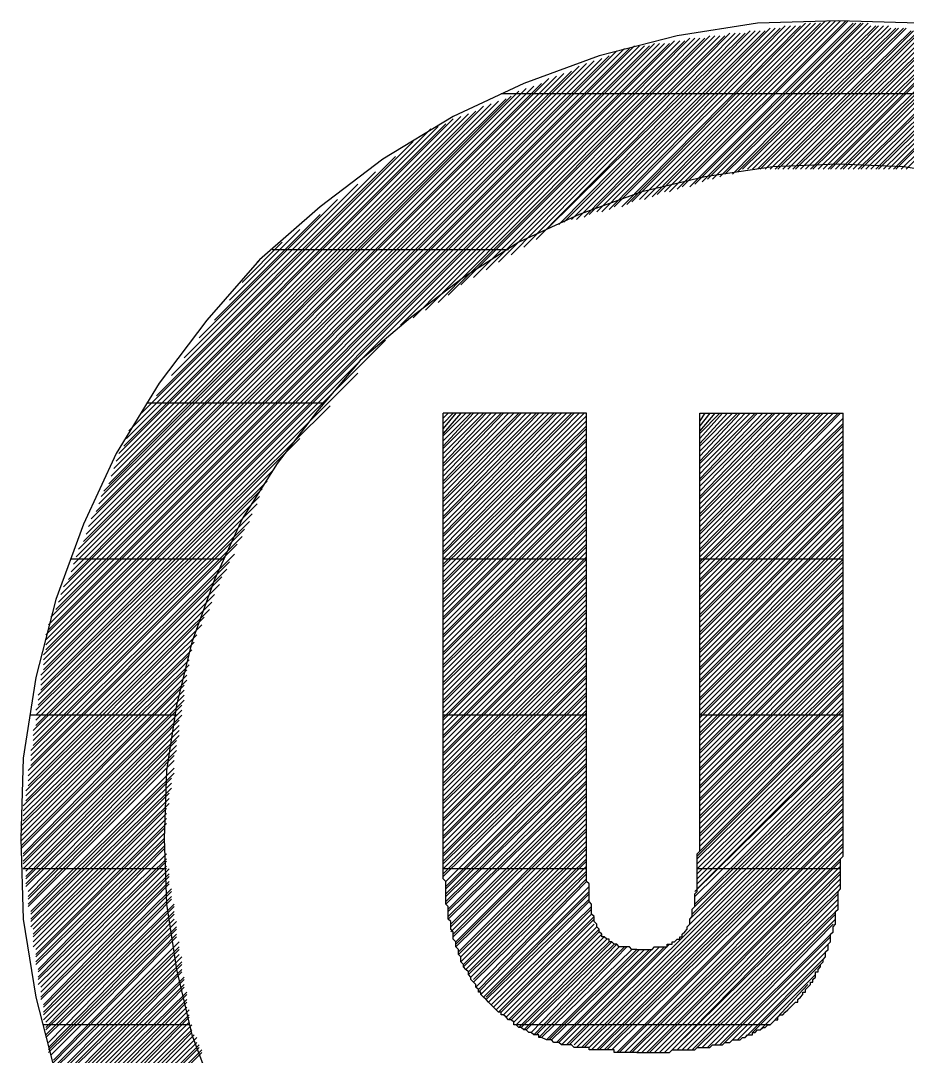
# Model space of a CAD drawing. Header units: inches. Extents: x -1698 to -1559, y -917 to -744.
# Drawn here: x -1605.47 to -1600.7, y -876.41 to -870.84 of the extents above; entities that cross this region are included whole.
import ezdxf

# ---------------------------------------------------------------- set-up
doc = ezdxf.new("R2010")
doc.units = ezdxf.units.IN
doc.layers.add('DH152', color=7, linetype='CONTINUOUS')

msp = doc.modelspace()

# ---------------------------------------------------------------- linework, layer by layer
at = {"layer": 'DH152', "color": 7}
for points in [[(-1600.63894, -870.85465), (-1601.0722, -870.84111), (-1601.50546, -870.85465), (-1601.93873, -870.92235), (-1602.35845, -871.03067), (-1602.76463, -871.1796), (-1603.14374, -871.35561), (-1603.52284, -871.58578), (-1603.86133, -871.84303), (-1604.18628, -872.12736), (-1604.47061, -872.45231), (-1604.72786, -872.7908), (-1604.95803, -873.1699), (-1605.13404, -873.54901), (-1605.28298, -873.95519), (-1605.39129, -874.37492), (-1605.45899, -874.80818), (-1605.47253, -875.24144), (-1605.45899, -875.67471), (-1605.39129, -876.09443), (-1605.28298, -876.51415)], [(-1601.35653, -870.86819), (-1602.34491, -871.87011)], [(-1601.32945, -870.86819), (-1602.30429, -871.85657)], [(-1601.30237, -870.86819), (-1602.27721, -871.84303)], [(-1601.27529, -870.86819), (-1602.23659, -871.84303)], [(-1601.24821, -870.85465), (-1602.20952, -871.8295)], [(-1601.22113, -870.85465), (-1602.18244, -871.81596)], [(-1601.19406, -870.85465), (-1602.14182, -871.80242)], [(-1601.16698, -870.85465), (-1602.11474, -871.80242)], [(-1601.1399, -870.84111), (-1602.07412, -871.78888)], [(-1601.11282, -870.84111), (-1602.04704, -871.77534)], [(-1601.08574, -870.84111), (-1602.00642, -871.7618)], [(-1601.05866, -870.84111), (-1601.97934, -871.7618)], [(-1601.03158, -870.84111), (-1601.93873, -871.74826)], [(-1601.01804, -870.84111), (-1601.91165, -871.73472)], [(-1600.99096, -870.85465), (-1601.87103, -871.73472)], [(-1600.97742, -870.85465), (-1601.84395, -871.72118)], [(-1600.95034, -870.85465), (-1601.80333, -871.70764)], [(-1600.93681, -870.85465), (-1601.77625, -871.6941)], [(-1600.90973, -870.85465), (-1601.74917, -871.6941)], [(-1600.89619, -870.86819), (-1601.70856, -871.68056)], [(-1600.86911, -870.86819), (-1601.68148, -871.66702)], [(-1600.85557, -870.86819), (-1601.64086, -871.66702)], [(-1600.82849, -870.86819), (-1601.61378, -871.65348)], [(-1600.80141, -870.86819), (-1601.5867, -871.63994)], [(-1601.76271, -870.92235), (-1603.10312, -872.26276)], [(-1601.73563, -870.92235), (-1603.03542, -872.22214)], [(-1601.70856, -870.92235), (-1602.96773, -872.18152)], [(-1601.68148, -870.92235), (-1602.90003, -872.1409)], [(-1601.6544, -870.90881), (-1602.83233, -872.10028)], [(-1601.62732, -870.90881), (-1602.76463, -872.05967)], [(-1601.60024, -870.90881), (-1602.69694, -872.01905)], [(-1601.57316, -870.90881), (-1602.64278, -871.96489)], [(-1601.54608, -870.89527), (-1602.57508, -871.93781)], [(-1601.519, -870.89527), (-1602.548, -871.92427)], [(-1601.49192, -870.89527), (-1602.50738, -871.91073)], [(-1601.46484, -870.89527), (-1602.48031, -871.91073)], [(-1601.43777, -870.88173), (-1602.43969, -871.89719)], [(-1601.41069, -870.88173), (-1602.41261, -871.88365)], [(-1601.38361, -870.88173), (-1602.37199, -871.87011)], [(-1600.78787, -870.88173), (-1601.55962, -871.63994)], [(-1600.76079, -870.88173), (-1601.53254, -871.63994)], [(-1600.74725, -870.88173), (-1601.50546, -871.63994)], [(-1600.72017, -870.88173), (-1601.49192, -871.63994)], [(-1600.70663, -870.88173), (-1601.46484, -871.63994)], [(-1600.67956, -870.89527), (-1601.43777, -871.63994)], [(-1600.66602, -870.89527), (-1601.41069, -871.63994)], [(-1600.63894, -870.89527), (-1601.39715, -871.63994)], [(-1600.6254, -870.89527), (-1601.37007, -871.63994)], [(-1600.59832, -870.89527), (-1601.34299, -871.63994)], [(-1600.58478, -870.90881), (-1601.31591, -871.63994)], [(-1600.5577, -870.90881), (-1601.30237, -871.63994)], [(-1600.53062, -870.90881), (-1601.27529, -871.63994)], [(-1600.51708, -870.90881), (-1601.24821, -871.63994)], [(-1600.49, -870.90881), (-1601.22113, -871.63994)], [(-1600.47646, -870.92235), (-1601.20759, -871.63994)], [(-1600.44938, -870.92235), (-1601.18052, -871.63994)], [(-1600.43584, -870.92235), (-1601.15344, -871.63994)], [(-1600.40877, -870.92235), (-1601.12636, -871.63994)], [(-1600.39523, -870.92235), (-1601.11282, -871.63994)], [(-1601.92519, -870.94943), (-1605.36421, -874.38846)], [(-1601.95227, -870.94943), (-1605.36421, -874.36138)], [(-1601.97934, -870.96297), (-1605.35067, -874.3343)], [(-1602.00642, -870.96297), (-1605.35067, -874.30722)], [(-1602.0335, -870.96297), (-1605.35067, -874.28014)], [(-1602.06058, -870.96297), (-1605.35067, -874.25306)], [(-1602.08766, -870.97651), (-1605.33713, -874.22598)], [(-1602.11474, -870.97651), (-1605.33713, -874.1989)], [(-1602.14182, -870.97651), (-1605.33713, -874.17182)], [(-1602.1689, -870.97651), (-1605.33713, -874.14475)], [(-1602.19598, -870.99005), (-1605.32359, -874.11767)], [(-1602.22306, -870.99005), (-1605.32359, -874.09059)], [(-1601.89811, -870.94943), (-1603.42807, -872.47939)], [(-1601.87103, -870.93589), (-1603.36037, -872.43877)], [(-1601.84395, -870.93589), (-1603.29267, -872.39815)], [(-1601.81687, -870.93589), (-1603.22498, -872.35753)], [(-1601.78979, -870.93589), (-1603.17082, -872.31692)], [(-1600.36815, -870.93589), (-1601.08574, -871.63994)], [(-1600.35461, -870.93589), (-1601.05866, -871.63994)], [(-1600.32753, -870.93589), (-1601.04512, -871.63994)], [(-1600.31399, -870.93589), (-1601.01804, -871.63994)], [(-1600.28691, -870.93589), (-1600.99096, -871.63994)], [(-1600.25983, -870.94943), (-1600.96388, -871.63994)], [(-1600.24629, -870.94943), (-1600.95034, -871.63994)], [(-1600.21921, -870.94943), (-1600.92327, -871.63994)], [(-1600.20567, -870.94943), (-1600.89619, -871.63994)], [(-1600.17859, -870.94943), (-1600.86911, -871.63994)], [(-1600.16506, -870.96297), (-1600.85557, -871.63994)], [(-1600.13798, -870.96297), (-1600.82849, -871.63994)], [(-1600.12444, -870.96297), (-1600.80141, -871.63994)], [(-1600.09736, -870.96297), (-1600.77433, -871.63994)], [(-1600.08382, -870.96297), (-1600.76079, -871.63994)], [(-1600.05674, -870.97651), (-1600.73371, -871.63994)], [(-1600.0432, -870.97651), (-1600.70663, -871.63994)], [(-1602.26367, -871.00359), (-1605.31006, -874.04997)], [(-1602.30429, -871.03067), (-1605.28298, -874.00935)], [(-1602.34491, -871.04421), (-1605.26944, -873.96873)], [(-1602.38553, -871.05775), (-1605.2559, -873.92811)], [(-1602.42615, -871.07128), (-1605.24236, -873.8875)], [(-1602.46677, -871.08482), (-1605.21528, -873.84688)], [(-1602.50738, -871.1119), (-1605.20174, -873.80626)], [(-1602.548, -871.12544), (-1605.1882, -873.76564)], [(-1602.58862, -871.13898), (-1605.17466, -873.72502)], [(-1602.62924, -871.15252), (-1605.16112, -873.6844)], [(-1602.66986, -871.1796), (-1605.13404, -873.64378)], [(-1602.71048, -871.19314), (-1605.1205, -873.60317)], [(-1602.75109, -871.20668), (-1605.10696, -873.56255)], [(-1602.79171, -871.22022), (-1605.09342, -873.52193)], [(-1602.83233, -871.2473), (-1605.06634, -873.48131)], [(-1602.85941, -871.26084), (-1605.05281, -873.44069)], [(-1599.25791, -871.23376), (-1602.88649, -871.23376)], [(-1602.90003, -871.27438), (-1605.03927, -873.40007)], [(-1602.94065, -871.28792), (-1605.02573, -873.373)], [(-1602.98127, -871.30146), (-1604.99865, -873.33238)], [(-1603.02188, -871.32853), (-1604.98511, -873.29176)], [(-1603.0625, -871.34207), (-1604.97157, -873.25114)], [(-1603.10312, -871.35561), (-1604.95803, -873.21052)], [(-1603.14374, -871.36915), (-1604.94449, -873.1699)], [(-1603.18436, -871.39623), (-1604.91741, -873.12928)], [(-1603.22498, -871.40977), (-1604.90387, -873.08867)], [(-1603.26559, -871.42331), (-1604.89033, -873.04805)], [(-1603.36037, -871.49101), (-1604.82263, -872.95327)], [(-1603.45515, -871.57225), (-1604.7414, -872.8585)], [(-1600.36815, -871.68056), (-1600.72017, -871.6264), (-1601.0722, -871.61286), (-1601.42423, -871.6264), (-1601.78979, -871.68056), (-1602.12828, -871.7618), (-1602.46677, -871.88365), (-1602.79171, -872.03259), (-1603.08958, -872.22214), (-1603.37391, -872.43877), (-1603.6447, -872.66894), (-1603.87487, -872.93973), (-1604.0915, -873.22406), (-1604.28106, -873.52193), (-1604.42999, -873.84688), (-1604.55184, -874.18536), (-1604.63308, -874.52385), (-1604.68724, -874.87588), (-1604.70078, -875.24144), (-1604.68724, -875.59347), (-1604.63308, -875.9455), (-1604.55184, -876.29752), (-1604.42999, -876.62247)], [(-1603.56346, -871.65348), (-1604.66016, -872.75018)], [(-1603.65824, -871.72118), (-1604.59246, -872.6554)], [(-1603.76656, -871.80242), (-1604.51123, -872.54709)], [(-1603.86133, -871.88365), (-1604.42999, -872.45231)], [(-1603.96965, -871.96489), (-1604.34875, -872.344)], [(-1604.06442, -872.03259), (-1604.28106, -872.24922)], [(-1602.84587, -872.07321), (-1604.11858, -872.07321)], [(-1604.17274, -872.11382), (-1604.19982, -872.1409)], [(-1603.50931, -872.56063), (-1605.36421, -874.41553)], [(-1603.65824, -872.73664), (-1605.36421, -874.44261)], [(-1603.80717, -872.91265), (-1605.37775, -874.46969)], [(-1603.84779, -872.89911), (-1604.79556, -872.89911)], [(-1602.42615, -872.95327), (-1603.1979, -872.95327)], [(-1603.1979, -875.32268), (-1603.1979, -872.95327)], [(-1602.43969, -872.95327), (-1603.1979, -873.71148)], [(-1602.46677, -872.95327), (-1603.1979, -873.69794)], [(-1602.49384, -872.95327), (-1603.1979, -873.67086)], [(-1602.50738, -872.95327), (-1603.1979, -873.64378)], [(-1602.53446, -872.95327), (-1603.1979, -873.61671)], [(-1602.56154, -872.95327), (-1603.1979, -873.60317)], [(-1602.58862, -872.95327), (-1603.1979, -873.57609)], [(-1602.60216, -872.95327), (-1603.1979, -873.54901)], [(-1602.62924, -872.95327), (-1603.1979, -873.52193)], [(-1602.65632, -872.95327), (-1603.1979, -873.50839)], [(-1602.6834, -872.95327), (-1603.1979, -873.48131)], [(-1602.69694, -872.95327), (-1603.1979, -873.45423)], [(-1602.72402, -872.95327), (-1603.1979, -873.42715)], [(-1602.75109, -872.95327), (-1603.1979, -873.41361)], [(-1602.77817, -872.95327), (-1603.1979, -873.38653)], [(-1602.79171, -872.95327), (-1603.1979, -873.35946)], [(-1602.81879, -872.95327), (-1603.1979, -873.33238)], [(-1602.84587, -872.95327), (-1603.1979, -873.31884)], [(-1602.87295, -872.95327), (-1603.1979, -873.29176)], [(-1602.88649, -872.95327), (-1603.1979, -873.26468)], [(-1602.91357, -872.95327), (-1603.1979, -873.2376)], [(-1602.94065, -872.95327), (-1603.1979, -873.22406)], [(-1602.96773, -872.95327), (-1603.1979, -873.19698)], [(-1602.98127, -872.95327), (-1603.1979, -873.1699)], [(-1603.00834, -872.95327), (-1603.1979, -873.14282)], [(-1603.03542, -872.95327), (-1603.1979, -873.12928)], [(-1603.04896, -872.95327), (-1603.1979, -873.10221)], [(-1603.07604, -872.95327), (-1603.1979, -873.07513)], [(-1603.10312, -872.95327), (-1603.1979, -873.06159)], [(-1603.1302, -872.95327), (-1603.1979, -873.03451)], [(-1603.14374, -872.95327), (-1603.1979, -873.00743)], [(-1603.17082, -872.95327), (-1603.1979, -872.98035)], [(-1602.42615, -872.96681), (-1603.1979, -873.73856)], [(-1602.42615, -872.99389), (-1603.1979, -873.76564)], [(-1602.42615, -875.25498), (-1602.42615, -872.95327)], [(-1601.81687, -875.25498), (-1601.81687, -872.95327)], [(-1601.81687, -872.95327), (-1601.04512, -872.95327)], [(-1601.05866, -872.95327), (-1601.81687, -873.72502)], [(-1601.0722, -872.95327), (-1601.81687, -873.69794)], [(-1601.09928, -872.95327), (-1601.81687, -873.6844)], [(-1601.12636, -872.95327), (-1601.81687, -873.65732)], [(-1601.15344, -872.95327), (-1601.81687, -873.63025)], [(-1601.16698, -872.95327), (-1601.81687, -873.60317)], [(-1601.19406, -872.95327), (-1601.81687, -873.58963)], [(-1601.22113, -872.95327), (-1601.81687, -873.56255)], [(-1601.23467, -872.95327), (-1601.81687, -873.53547)], [(-1601.26175, -872.95327), (-1601.81687, -873.50839)], [(-1601.28883, -872.95327), (-1601.81687, -873.49485)], [(-1601.31591, -872.95327), (-1601.81687, -873.46777)], [(-1601.32945, -872.95327), (-1601.81687, -873.44069)], [(-1601.35653, -872.95327), (-1601.81687, -873.41361)], [(-1601.38361, -872.95327), (-1601.81687, -873.40007)], [(-1601.41069, -872.95327), (-1601.81687, -873.373)], [(-1601.42423, -872.95327), (-1601.81687, -873.34592)], [(-1601.45131, -872.95327), (-1601.81687, -873.31884)], [(-1601.47838, -872.95327), (-1601.81687, -873.3053)], [(-1601.50546, -872.95327), (-1601.81687, -873.27822)], [(-1601.519, -872.95327), (-1601.81687, -873.25114)], [(-1601.54608, -872.95327), (-1601.81687, -873.22406)], [(-1601.57316, -872.95327), (-1601.81687, -873.21052)], [(-1601.60024, -872.95327), (-1601.81687, -873.18344)], [(-1601.61378, -872.95327), (-1601.81687, -873.15636)], [(-1601.64086, -872.95327), (-1601.81687, -873.12928)], [(-1601.66794, -872.95327), (-1601.81687, -873.11575)], [(-1601.69502, -872.95327), (-1601.81687, -873.08867)], [(-1601.70856, -872.95327), (-1601.81687, -873.06159)], [(-1601.73563, -872.95327), (-1601.81687, -873.04805)], [(-1601.76271, -872.95327), (-1601.81687, -873.02097)], [(-1601.78979, -872.95327), (-1601.81687, -872.99389)], [(-1601.04512, -872.98035), (-1601.81687, -873.7521)], [(-1601.04512, -875.32268), (-1601.04512, -872.95327)], [(-1602.42615, -873.02097), (-1603.1979, -873.77918)], [(-1602.42615, -873.03451), (-1603.1979, -873.80626)], [(-1601.04512, -873.00743), (-1601.81687, -873.76564)], [(-1601.04512, -873.02097), (-1601.81687, -873.79272)], [(-1601.04512, -873.04805), (-1601.81687, -873.8198)], [(-1603.96965, -873.08867), (-1605.37775, -874.49677)], [(-1602.42615, -873.06159), (-1603.1979, -873.83334)], [(-1602.42615, -873.08867), (-1603.1979, -873.86042)], [(-1602.42615, -873.10221), (-1603.1979, -873.87396)], [(-1601.04512, -873.07513), (-1601.81687, -873.84688)], [(-1601.04512, -873.10221), (-1601.81687, -873.86042)], [(-1602.42615, -873.12928), (-1603.1979, -873.90103)], [(-1602.42615, -873.15636), (-1603.1979, -873.92811)], [(-1601.04512, -873.11575), (-1601.81687, -873.8875)], [(-1601.04512, -873.14282), (-1601.81687, -873.91457)], [(-1602.42615, -873.18344), (-1603.1979, -873.95519)], [(-1602.42615, -873.19698), (-1603.1979, -873.96873)], [(-1601.04512, -873.1699), (-1601.81687, -873.94165)], [(-1601.04512, -873.18344), (-1601.81687, -873.95519)], [(-1601.04512, -873.21052), (-1601.81687, -873.98227)], [(-1604.11858, -873.26468), (-1605.37775, -874.52385)], [(-1602.42615, -873.22406), (-1603.1979, -873.99581)], [(-1602.42615, -873.25114), (-1603.1979, -874.02289)], [(-1601.04512, -873.2376), (-1601.81687, -874.00935)], [(-1601.04512, -873.26468), (-1601.81687, -874.03643)], [(-1604.14566, -873.31884), (-1605.39129, -874.55093)], [(-1602.42615, -873.27822), (-1603.1979, -874.04997)], [(-1602.42615, -873.29176), (-1603.1979, -874.06351)], [(-1602.42615, -873.31884), (-1603.1979, -874.09059)], [(-1601.04512, -873.27822), (-1601.81687, -874.04997)], [(-1601.04512, -873.3053), (-1601.81687, -874.07705)], [(-1604.17274, -873.35946), (-1605.39129, -874.57801)], [(-1602.42615, -873.34592), (-1603.1979, -874.11767)], [(-1602.42615, -873.373), (-1603.1979, -874.14475)], [(-1602.42615, -873.38653), (-1603.1979, -874.15828)], [(-1601.04512, -873.33238), (-1601.81687, -874.10413)], [(-1601.04512, -873.35946), (-1601.81687, -874.13121)], [(-1601.04512, -873.373), (-1601.81687, -874.14475)], [(-1604.18628, -873.40007), (-1605.39129, -874.60509)], [(-1604.19982, -873.44069), (-1605.39129, -874.63217)], [(-1602.42615, -873.41361), (-1603.1979, -874.18536)], [(-1602.42615, -873.44069), (-1603.1979, -874.21244)], [(-1601.04512, -873.40007), (-1601.81687, -874.17182)], [(-1601.04512, -873.42715), (-1601.81687, -874.1989)], [(-1604.2269, -873.49485), (-1605.40483, -874.65925)], [(-1602.42615, -873.46777), (-1603.1979, -874.23952)], [(-1602.42615, -873.48131), (-1603.1979, -874.25306)], [(-1601.04512, -873.45423), (-1601.81687, -874.22598)], [(-1601.04512, -873.46777), (-1601.81687, -874.23952)], [(-1601.04512, -873.49485), (-1601.81687, -874.2666)], [(-1604.24044, -873.53547), (-1605.40483, -874.68632)], [(-1602.42615, -873.50839), (-1603.1979, -874.28014)], [(-1602.42615, -873.53547), (-1603.1979, -874.30722)], [(-1601.04512, -873.52193), (-1601.81687, -874.29368)], [(-1601.04512, -873.54901), (-1601.81687, -874.32076)], [(-1604.26752, -873.57609), (-1605.40483, -874.7134)], [(-1602.42615, -873.56255), (-1603.1979, -874.32076)], [(-1602.42615, -873.57609), (-1603.1979, -874.34784)], [(-1602.42615, -873.60317), (-1603.1979, -874.37492)], [(-1601.04512, -873.56255), (-1601.81687, -874.3343)], [(-1601.04512, -873.58963), (-1601.81687, -874.36138)], [(-1604.30813, -873.65732), (-1605.41837, -874.76756)], [(-1604.28106, -873.61671), (-1605.40483, -874.74048)], [(-1602.42615, -873.63025), (-1603.1979, -874.402)], [(-1602.42615, -873.65732), (-1603.1979, -874.41553)], [(-1601.04512, -873.61671), (-1601.81687, -874.38846)], [(-1601.04512, -873.64378), (-1601.81687, -874.402)], [(-1601.04512, -873.65732), (-1601.81687, -874.42907)], [(-1604.32167, -873.71148), (-1605.41837, -874.79464)], [(-1602.42615, -873.67086), (-1603.1979, -874.44261)], [(-1602.42615, -873.69794), (-1603.1979, -874.46969)], [(-1601.04512, -873.6844), (-1601.81687, -874.45615)], [(-1601.04512, -873.71148), (-1601.81687, -874.48323)], [(-1604.34875, -873.7521), (-1605.41837, -874.82172)], [(-1604.37583, -873.73856), (-1605.20174, -873.73856)], [(-1602.42615, -873.72502), (-1603.1979, -874.49677)], [(-1602.42615, -873.73856), (-1603.1979, -873.73856)], [(-1602.42615, -873.73856), (-1603.1979, -874.51031)], [(-1602.42615, -873.76564), (-1603.1979, -874.53739)], [(-1601.04512, -873.73856), (-1601.81687, -873.73856)], [(-1601.04512, -873.73856), (-1601.81687, -874.49677)], [(-1601.04512, -873.7521), (-1601.81687, -874.52385)], [(-1604.36229, -873.79272), (-1605.41837, -874.8488)], [(-1602.42615, -873.79272), (-1603.1979, -874.56447)], [(-1602.42615, -873.8198), (-1603.1979, -874.59155)], [(-1601.04512, -873.77918), (-1601.81687, -874.55093)], [(-1601.04512, -873.80626), (-1601.81687, -874.57801)], [(-1601.04512, -873.8198), (-1601.81687, -874.59155)], [(-1604.38937, -873.83334), (-1605.43191, -874.87588)], [(-1604.40291, -873.87396), (-1605.43191, -874.90296)], [(-1602.42615, -873.83334), (-1603.1979, -874.60509)], [(-1602.42615, -873.86042), (-1603.1979, -874.63217)], [(-1602.42615, -873.8875), (-1603.1979, -874.65925)], [(-1601.04512, -873.84688), (-1601.81687, -874.61863)], [(-1601.04512, -873.87396), (-1601.81687, -874.64571)], [(-1604.42999, -873.92811), (-1605.43191, -874.93003)], [(-1602.42615, -873.91457), (-1603.1979, -874.68632)], [(-1602.42615, -873.92811), (-1603.1979, -874.69986)], [(-1601.04512, -873.90103), (-1601.81687, -874.67278)], [(-1601.04512, -873.91457), (-1601.81687, -874.68632)], [(-1601.04512, -873.94165), (-1601.81687, -874.7134)], [(-1604.44353, -873.96873), (-1605.43191, -874.95711)], [(-1602.42615, -873.95519), (-1603.1979, -874.72694)], [(-1602.42615, -873.98227), (-1603.1979, -874.75402)], [(-1601.04512, -873.96873), (-1601.81687, -874.74048)], [(-1601.04512, -873.99581), (-1601.81687, -874.76756)], [(-1604.45707, -874.00935), (-1605.44545, -874.98419)], [(-1604.48415, -874.04997), (-1605.44545, -875.01127)], [(-1602.42615, -874.00935), (-1603.1979, -874.7811)], [(-1602.42615, -874.02289), (-1603.1979, -874.79464)], [(-1602.42615, -874.04997), (-1603.1979, -874.82172)], [(-1601.04512, -874.00935), (-1601.81687, -874.7811)], [(-1601.04512, -874.03643), (-1601.81687, -874.80818)], [(-1604.49769, -874.09059), (-1605.44545, -875.03835)], [(-1602.42615, -874.07705), (-1603.1979, -874.8488)], [(-1602.42615, -874.10413), (-1603.1979, -874.87588)], [(-1601.04512, -874.06351), (-1601.81687, -874.83526)], [(-1601.04512, -874.09059), (-1601.81687, -874.86234)], [(-1601.04512, -874.10413), (-1601.81687, -874.87588)], [(-1604.52477, -874.14475), (-1605.45899, -875.06543)], [(-1602.42615, -874.11767), (-1603.1979, -874.88942)], [(-1602.42615, -874.14475), (-1603.1979, -874.9165)], [(-1601.04512, -874.13121), (-1601.81687, -874.90296)], [(-1601.04512, -874.15828), (-1601.81687, -874.93003)], [(-1604.53831, -874.18536), (-1605.45899, -875.09251)], [(-1602.42615, -874.17182), (-1603.1979, -874.94357)], [(-1602.42615, -874.1989), (-1603.1979, -874.95711)], [(-1602.42615, -874.21244), (-1603.1979, -874.98419)], [(-1601.04512, -874.18536), (-1601.81687, -874.95711)], [(-1601.04512, -874.1989), (-1601.81687, -874.97065)], [(-1604.55184, -874.22598), (-1605.45899, -875.11959)], [(-1604.56538, -874.25306), (-1605.45899, -875.14667)], [(-1602.42615, -874.23952), (-1603.1979, -875.01127)], [(-1602.42615, -874.2666), (-1603.1979, -875.03835)], [(-1601.04512, -874.22598), (-1601.81687, -874.99773)], [(-1601.04512, -874.25306), (-1601.81687, -875.02481)], [(-1604.56538, -874.28014), (-1605.47253, -875.17375)], [(-1604.56538, -874.30722), (-1605.47253, -875.20082)], [(-1604.57892, -874.3343), (-1605.47253, -875.2279)], [(-1602.42615, -874.29368), (-1603.1979, -875.05189)], [(-1602.42615, -874.30722), (-1603.1979, -875.07897)], [(-1602.42615, -874.3343), (-1603.1979, -875.10605)], [(-1601.04512, -874.28014), (-1601.81687, -875.03835)], [(-1601.04512, -874.29368), (-1601.81687, -875.06543)], [(-1601.04512, -874.32076), (-1601.81687, -875.09251)], [(-1604.57892, -874.36138), (-1605.47253, -875.25498)], [(-1604.57892, -874.38846), (-1605.47253, -875.28206)], [(-1602.42615, -874.36138), (-1603.1979, -875.13313)], [(-1602.42615, -874.37492), (-1603.1979, -875.14667)], [(-1601.04512, -874.34784), (-1601.81687, -875.11959)], [(-1601.04512, -874.37492), (-1601.81687, -875.13313)], [(-1601.04512, -874.38846), (-1601.81687, -875.16021)], [(-1604.59246, -874.41553), (-1605.47253, -875.2956)], [(-1604.59246, -874.44261), (-1605.45899, -875.32268)], [(-1602.42615, -874.402), (-1603.1979, -875.17375)], [(-1602.42615, -874.42907), (-1603.1979, -875.20082)], [(-1601.04512, -874.41553), (-1601.81687, -875.18728)], [(-1601.04512, -874.44261), (-1601.81687, -875.21436)], [(-1604.59246, -874.46969), (-1605.45899, -875.33622)], [(-1604.59246, -874.49677), (-1605.45899, -875.3633)], [(-1602.42615, -874.45615), (-1603.1979, -875.2279)], [(-1602.42615, -874.46969), (-1603.1979, -875.24144)], [(-1602.42615, -874.49677), (-1603.1979, -875.26852)], [(-1601.04512, -874.45615), (-1601.81687, -875.2279)], [(-1601.04512, -874.48323), (-1601.81687, -875.25498)], [(-1604.606, -874.52385), (-1605.45899, -875.37684)], [(-1604.606, -874.55093), (-1605.45899, -875.40392)], [(-1602.42615, -874.52385), (-1603.1979, -875.2956)], [(-1602.42615, -874.55093), (-1603.1979, -875.32268)], [(-1601.04512, -874.55093), (-1601.83041, -875.33622)], [(-1601.04512, -874.51031), (-1601.81687, -875.28206)], [(-1601.04512, -874.53739), (-1601.81687, -875.30914)], [(-1604.606, -874.57801), (-1605.44545, -875.41746)], [(-1604.61954, -874.60509), (-1605.44545, -875.44453)], [(-1604.63308, -874.57801), (-1605.41837, -874.57801)], [(-1602.42615, -874.56447), (-1603.1979, -875.33622)], [(-1602.42615, -874.57801), (-1603.1979, -874.57801)], [(-1602.42615, -874.59155), (-1603.1979, -875.3633)], [(-1601.04512, -874.57801), (-1601.83041, -875.34976)], [(-1601.04512, -874.60509), (-1601.83041, -875.37684)], [(-1601.04512, -874.57801), (-1601.81687, -874.57801)], [(-1604.61954, -874.63217), (-1605.44545, -875.45807)], [(-1604.61954, -874.65925), (-1605.44545, -875.48515)], [(-1602.42615, -874.61863), (-1603.1979, -875.37684)], [(-1602.42615, -874.64571), (-1603.1979, -875.40392)], [(-1602.42615, -874.65925), (-1603.1979, -875.431)], [(-1601.04512, -874.63217), (-1601.83041, -875.40392)], [(-1601.04512, -874.64571), (-1601.83041, -875.431)], [(-1604.61954, -874.68632), (-1605.44545, -875.49869)], [(-1604.63308, -874.7134), (-1605.43191, -875.52577)], [(-1602.42615, -874.68632), (-1603.1979, -875.44453)], [(-1602.42615, -874.7134), (-1603.18436, -875.47161)], [(-1601.04512, -874.67278), (-1601.83041, -875.45807)], [(-1601.04512, -874.69986), (-1601.83041, -875.48515)], [(-1604.63308, -874.74048), (-1605.43191, -875.55285)], [(-1604.63308, -874.76756), (-1605.43191, -875.56639)], [(-1602.42615, -874.74048), (-1603.18436, -875.49869)], [(-1602.42615, -874.75402), (-1603.18436, -875.51223)], [(-1601.04512, -874.74048), (-1601.84395, -875.52577)], [(-1601.04512, -874.76756), (-1601.84395, -875.55285)], [(-1601.04512, -874.72694), (-1601.83041, -875.51223)], [(-1604.64662, -874.79464), (-1605.43191, -875.59347)], [(-1604.64662, -874.82172), (-1605.43191, -875.60701)], [(-1602.42615, -874.7811), (-1603.18436, -875.53931)], [(-1602.42615, -874.80818), (-1603.18436, -875.55285)], [(-1602.42615, -874.83526), (-1603.18436, -875.57993)], [(-1601.04512, -874.82172), (-1601.85749, -875.62055)], [(-1601.04512, -874.83526), (-1601.85749, -875.64763)], [(-1601.04512, -874.79464), (-1601.84395, -875.59347)], [(-1604.64662, -874.86234), (-1605.41837, -875.63409)], [(-1604.64662, -874.88942), (-1605.41837, -875.64763)], [(-1602.42615, -874.8488), (-1603.18436, -875.59347)], [(-1602.42615, -874.87588), (-1603.17082, -875.62055)], [(-1601.04512, -874.88942), (-1601.88457, -875.71532)], [(-1601.04512, -874.86234), (-1601.87103, -875.67471)], [(-1604.66016, -874.9165), (-1605.41837, -875.67471)], [(-1604.66016, -874.94357), (-1605.41837, -875.68825)], [(-1602.42615, -874.90296), (-1603.17082, -875.63409)], [(-1602.42615, -874.93003), (-1603.17082, -875.66117)], [(-1602.42615, -874.94357), (-1603.17082, -875.67471)], [(-1602.49384, -876.35168), (-1601.04512, -874.9165)], [(-1601.04512, -874.93003), (-1602.48031, -876.36522)], [(-1604.66016, -874.97065), (-1605.41837, -875.71532)], [(-1604.6737, -874.99773), (-1605.40483, -875.72886)], [(-1602.42615, -874.97065), (-1603.15728, -875.70178)], [(-1602.42615, -874.99773), (-1603.15728, -875.71532)], [(-1602.45323, -876.36522), (-1601.04512, -874.95711)], [(-1601.04512, -874.98419), (-1602.43969, -876.36522)], [(-1604.6737, -875.02481), (-1605.40483, -875.75594)], [(-1604.6737, -875.05189), (-1605.40483, -875.76948)], [(-1602.42615, -875.01127), (-1603.15728, -875.7424)], [(-1602.42615, -875.03835), (-1603.14374, -875.75594)], [(-1602.41261, -876.36522), (-1601.04512, -875.01127)], [(-1601.04512, -875.02481), (-1602.39907, -876.37876)], [(-1602.37199, -876.37876), (-1601.04512, -875.05189)], [(-1604.68724, -875.07897), (-1605.40483, -875.79656)], [(-1604.68724, -875.10605), (-1605.40483, -875.82364)], [(-1602.42615, -875.06543), (-1603.14374, -875.76948)], [(-1602.42615, -875.09251), (-1603.1302, -875.79656)], [(-1602.42615, -875.10605), (-1603.1302, -875.8101)], [(-1601.04512, -875.07897), (-1602.35845, -876.37876)], [(-1602.33137, -876.37876), (-1601.04512, -875.09251)], [(-1604.68724, -875.13313), (-1605.39129, -875.83718)], [(-1604.68724, -875.16021), (-1605.39129, -875.86426)], [(-1602.42615, -875.13313), (-1603.1302, -875.82364)], [(-1602.42615, -875.16021), (-1603.11666, -875.85072)], [(-1601.04512, -875.11959), (-1602.31783, -876.37876)], [(-1602.29075, -876.37876), (-1601.04512, -875.14667)], [(-1604.70078, -875.18728), (-1605.39129, -875.8778)], [(-1604.70078, -875.21436), (-1605.39129, -875.90488)], [(-1602.42615, -875.18728), (-1603.11666, -875.86426)], [(-1602.42615, -875.20082), (-1603.10312, -875.8778)], [(-1601.04512, -875.17375), (-1602.26367, -876.3923)], [(-1602.25013, -876.3923), (-1601.04512, -875.18728)], [(-1601.04512, -875.21436), (-1602.22306, -876.3923)], [(-1604.70078, -875.24144), (-1605.39129, -875.91842)], [(-1604.70078, -875.25498), (-1605.37775, -875.9455)], [(-1602.42615, -875.2279), (-1603.10312, -875.90488)], [(-1602.42615, -875.25498), (-1603.08958, -875.91842)], [(-1602.15536, -875.83718), (-1602.1689, -875.83718), (-1602.18244, -875.83718), (-1602.19598, -875.82364), (-1602.20952, -875.82364), (-1602.20952, -875.82364), (-1602.22306, -875.82364), (-1602.23659, -875.82364), (-1602.25013, -875.82364), (-1602.25013, -875.82364), (-1602.26367, -875.8101), (-1602.27721, -875.8101), (-1602.27721, -875.8101), (-1602.29075, -875.79656), (-1602.30429, -875.79656), (-1602.30429, -875.78302), (-1602.31783, -875.78302), (-1602.33137, -875.76948), (-1602.34491, -875.76948), (-1602.34491, -875.75594), (-1602.35845, -875.7424), (-1602.35845, -875.7424), (-1602.35845, -875.72886), (-1602.37199, -875.71532), (-1602.37199, -875.71532), (-1602.37199, -875.70178), (-1602.38553, -875.68825), (-1602.38553, -875.67471), (-1602.38553, -875.67471), (-1602.38553, -875.66117), (-1602.39907, -875.64763), (-1602.39907, -875.64763), (-1602.39907, -875.63409), (-1602.39907, -875.62055), (-1602.39907, -875.62055), (-1602.39907, -875.60701), (-1602.39907, -875.59347), (-1602.41261, -875.57993), (-1602.41261, -875.57993), (-1602.41261, -875.56639), (-1602.41261, -875.55285), (-1602.41261, -875.53931), (-1602.41261, -875.53931), (-1602.41261, -875.52577), (-1602.41261, -875.51223), (-1602.41261, -875.49869), (-1602.41261, -875.49869), (-1602.41261, -875.48515), (-1602.42615, -875.47161), (-1602.42615, -875.45807), (-1602.42615, -875.45807), (-1602.42615, -875.44453), (-1602.42615, -875.431), (-1602.42615, -875.41746), (-1602.42615, -875.41746), (-1602.42615, -875.40392), (-1602.42615, -875.39038), (-1602.42615, -875.37684), (-1602.42615, -875.37684), (-1602.42615, -875.3633), (-1602.42615, -875.34976), (-1602.42615, -875.33622), (-1602.42615, -875.33622), (-1602.42615, -875.32268), (-1602.42615, -875.30914), (-1602.42615, -875.2956), (-1602.42615, -875.2956), (-1602.42615, -875.28206), (-1602.42615, -875.26852), (-1602.42615, -875.26852), (-1602.42615, -875.25498), (-1602.42615, -875.25498)], [(-1602.19598, -876.3923), (-1601.04512, -875.24144)], [(-1601.04512, -875.26852), (-1602.18244, -876.3923)], [(-1602.08766, -875.83718), (-1602.08766, -875.83718), (-1602.07412, -875.83718), (-1602.06058, -875.82364), (-1602.04704, -875.82364), (-1602.0335, -875.82364), (-1602.0335, -875.82364), (-1602.01996, -875.82364), (-1602.00642, -875.82364), (-1601.99288, -875.82364), (-1601.99288, -875.8101), (-1601.97934, -875.8101), (-1601.96581, -875.8101), (-1601.96581, -875.79656), (-1601.95227, -875.79656), (-1601.93873, -875.78302), (-1601.92519, -875.78302), (-1601.92519, -875.76948), (-1601.91165, -875.76948), (-1601.91165, -875.75594), (-1601.89811, -875.7424), (-1601.89811, -875.7424), (-1601.88457, -875.72886), (-1601.88457, -875.71532), (-1601.88457, -875.71532), (-1601.87103, -875.70178), (-1601.87103, -875.68825), (-1601.87103, -875.67471), (-1601.87103, -875.67471), (-1601.85749, -875.66117), (-1601.85749, -875.64763), (-1601.85749, -875.64763), (-1601.85749, -875.63409), (-1601.85749, -875.62055), (-1601.85749, -875.62055), (-1601.84395, -875.60701), (-1601.84395, -875.59347), (-1601.84395, -875.57993), (-1601.84395, -875.57993), (-1601.84395, -875.56639), (-1601.84395, -875.55285), (-1601.84395, -875.53931), (-1601.84395, -875.53931), (-1601.83041, -875.52577), (-1601.83041, -875.51223), (-1601.83041, -875.49869), (-1601.83041, -875.49869), (-1601.83041, -875.48515), (-1601.83041, -875.47161), (-1601.83041, -875.45807), (-1601.83041, -875.45807), (-1601.83041, -875.44453), (-1601.83041, -875.431), (-1601.83041, -875.41746), (-1601.83041, -875.41746), (-1601.83041, -875.40392), (-1601.83041, -875.39038), (-1601.83041, -875.37684), (-1601.83041, -875.37684), (-1601.83041, -875.3633), (-1601.83041, -875.34976), (-1601.83041, -875.33622), (-1601.83041, -875.33622), (-1601.83041, -875.32268), (-1601.81687, -875.30914), (-1601.81687, -875.2956), (-1601.81687, -875.2956), (-1601.81687, -875.28206), (-1601.81687, -875.26852), (-1601.81687, -875.26852), (-1601.81687, -875.25498), (-1601.81687, -875.25498)], [(-1604.70078, -875.28206), (-1605.37775, -875.95903)], [(-1604.70078, -875.2956), (-1605.37775, -875.98611)], [(-1604.68724, -875.32268), (-1605.37775, -875.99965)], [(-1602.15536, -876.3923), (-1602.1689, -876.3923), (-1602.18244, -876.3923), (-1602.19598, -876.3923), (-1602.19598, -876.3923), (-1602.20952, -876.3923), (-1602.23659, -876.3923), (-1602.25013, -876.3923), (-1602.26367, -876.3923), (-1602.27721, -876.3923), (-1602.27721, -876.37876), (-1602.29075, -876.37876), (-1602.30429, -876.37876), (-1602.31783, -876.37876), (-1602.33137, -876.37876), (-1602.34491, -876.37876), (-1602.34491, -876.37876), (-1602.35845, -876.37876), (-1602.38553, -876.37876), (-1602.39907, -876.37876), (-1602.41261, -876.37876), (-1602.41261, -876.36522), (-1602.42615, -876.36522), (-1602.43969, -876.36522), (-1602.45323, -876.36522), (-1602.46677, -876.36522), (-1602.48031, -876.36522), (-1602.49384, -876.36522), (-1602.50738, -876.35168), (-1602.52092, -876.35168), (-1602.52092, -876.35168), (-1602.53446, -876.35168), (-1602.548, -876.35168), (-1602.56154, -876.35168), (-1602.57508, -876.33814), (-1602.58862, -876.33814), (-1602.60216, -876.33814), (-1602.6157, -876.3246), (-1602.62924, -876.3246), (-1602.64278, -876.3246), (-1602.66986, -876.31106), (-1602.6834, -876.31106), (-1602.6834, -876.29752), (-1602.69694, -876.29752), (-1602.71048, -876.29752), (-1602.72402, -876.28398), (-1602.73756, -876.28398), (-1602.75109, -876.27044), (-1602.76463, -876.27044), (-1602.77817, -876.2569), (-1602.79171, -876.2569), (-1602.80525, -876.24336), (-1602.81879, -876.24336), (-1602.81879, -876.22982), (-1602.83233, -876.21628), (-1602.84587, -876.21628), (-1602.85941, -876.20275), (-1602.87295, -876.18921), (-1602.88649, -876.18921), (-1602.88649, -876.17567), (-1602.90003, -876.17567), (-1602.91357, -876.16213), (-1602.92711, -876.14859), (-1602.94065, -876.13505), (-1602.95419, -876.12151), (-1602.95419, -876.12151), (-1602.96773, -876.10797), (-1602.98127, -876.09443), (-1602.99481, -876.08089), (-1602.99481, -876.06735), (-1603.00834, -876.06735), (-1603.00834, -876.05381), (-1603.02188, -876.04027), (-1603.02188, -876.02673), (-1603.03542, -876.01319), (-1603.03542, -876.01319), (-1603.04896, -875.99965), (-1603.04896, -875.98611), (-1603.0625, -875.97257), (-1603.0625, -875.95903), (-1603.0625, -875.95903), (-1603.07604, -875.9455), (-1603.08958, -875.93196), (-1603.08958, -875.91842), (-1603.10312, -875.90488), (-1603.10312, -875.89134), (-1603.10312, -875.8778), (-1603.11666, -875.86426), (-1603.11666, -875.85072), (-1603.11666, -875.83718), (-1603.1302, -875.82364), (-1603.1302, -875.82364), (-1603.1302, -875.8101), (-1603.1302, -875.79656), (-1603.14374, -875.78302), (-1603.14374, -875.76948), (-1603.14374, -875.75594), (-1603.14374, -875.7424), (-1603.15728, -875.72886), (-1603.15728, -875.71532), (-1603.15728, -875.70178), (-1603.15728, -875.68825), (-1603.17082, -875.67471), (-1603.17082, -875.67471), (-1603.17082, -875.66117), (-1603.17082, -875.64763), (-1603.17082, -875.63409), (-1603.17082, -875.63409), (-1603.17082, -875.62055), (-1603.17082, -875.60701), (-1603.18436, -875.59347), (-1603.18436, -875.57993), (-1603.18436, -875.55285), (-1603.18436, -875.55285), (-1603.18436, -875.53931), (-1603.18436, -875.52577), (-1603.18436, -875.52577), (-1603.18436, -875.51223), (-1603.18436, -875.49869), (-1603.18436, -875.49869), (-1603.18436, -875.48515), (-1603.18436, -875.47161), (-1603.18436, -875.47161), (-1603.1979, -875.45807), (-1603.1979, -875.44453), (-1603.1979, -875.431), (-1603.1979, -875.431), (-1603.1979, -875.41746), (-1603.1979, -875.40392), (-1603.1979, -875.39038), (-1603.1979, -875.37684), (-1603.1979, -875.3633), (-1603.1979, -875.34976), (-1603.1979, -875.33622), (-1603.1979, -875.32268), (-1603.1979, -875.32268)], [(-1602.42615, -875.28206), (-1603.08958, -875.93196)], [(-1602.42615, -875.2956), (-1603.07604, -875.9455)], [(-1602.42615, -875.32268), (-1603.0625, -875.95903)], [(-1602.15536, -876.3923), (-1601.04512, -875.28206)], [(-1601.04512, -875.30914), (-1602.12828, -876.3923)], [(-1602.1012, -876.3923), (-1601.04512, -875.33622)], [(-1602.08766, -876.3923), (-1602.08766, -876.3923), (-1602.07412, -876.3923), (-1602.06058, -876.3923), (-1602.04704, -876.3923), (-1602.0335, -876.3923), (-1602.01996, -876.3923), (-1602.00642, -876.3923), (-1601.99288, -876.3923), (-1601.97934, -876.3923), (-1601.96581, -876.37876), (-1601.95227, -876.37876), (-1601.93873, -876.37876), (-1601.93873, -876.37876), (-1601.92519, -876.37876), (-1601.91165, -876.37876), (-1601.89811, -876.37876), (-1601.88457, -876.37876), (-1601.87103, -876.37876), (-1601.85749, -876.37876), (-1601.84395, -876.37876), (-1601.83041, -876.36522), (-1601.81687, -876.36522), (-1601.81687, -876.36522), (-1601.80333, -876.36522), (-1601.78979, -876.36522), (-1601.77625, -876.36522), (-1601.76271, -876.36522), (-1601.74917, -876.35168), (-1601.73563, -876.35168), (-1601.72209, -876.35168), (-1601.72209, -876.35168), (-1601.70856, -876.35168), (-1601.69502, -876.35168), (-1601.68148, -876.33814), (-1601.66794, -876.33814), (-1601.6544, -876.33814), (-1601.64086, -876.3246), (-1601.61378, -876.3246), (-1601.60024, -876.3246), (-1601.5867, -876.31106), (-1601.57316, -876.31106), (-1601.55962, -876.29752), (-1601.54608, -876.29752), (-1601.53254, -876.29752), (-1601.53254, -876.28398), (-1601.519, -876.28398), (-1601.50546, -876.27044), (-1601.49192, -876.27044), (-1601.47838, -876.2569), (-1601.46484, -876.2569), (-1601.45131, -876.24336), (-1601.43777, -876.24336), (-1601.42423, -876.22982), (-1601.41069, -876.21628), (-1601.39715, -876.21628), (-1601.39715, -876.20275), (-1601.38361, -876.18921), (-1601.37007, -876.18921), (-1601.35653, -876.17567), (-1601.35653, -876.17567), (-1601.34299, -876.16213), (-1601.32945, -876.14859), (-1601.31591, -876.13505), (-1601.30237, -876.12151), (-1601.28883, -876.12151), (-1601.28883, -876.10797), (-1601.27529, -876.09443), (-1601.26175, -876.08089), (-1601.26175, -876.06735), (-1601.24821, -876.06735), (-1601.24821, -876.05381), (-1601.23467, -876.04027), (-1601.22113, -876.02673), (-1601.22113, -876.01319), (-1601.20759, -876.01319), (-1601.20759, -875.99965), (-1601.19406, -875.98611), (-1601.19406, -875.97257), (-1601.19406, -875.95903), (-1601.18052, -875.95903), (-1601.18052, -875.9455), (-1601.16698, -875.93196), (-1601.16698, -875.91842), (-1601.15344, -875.90488), (-1601.15344, -875.89134), (-1601.1399, -875.8778), (-1601.1399, -875.86426), (-1601.1399, -875.85072), (-1601.12636, -875.83718), (-1601.12636, -875.82364), (-1601.12636, -875.82364), (-1601.12636, -875.8101), (-1601.11282, -875.79656), (-1601.11282, -875.78302), (-1601.11282, -875.76948), (-1601.11282, -875.75594), (-1601.09928, -875.7424), (-1601.09928, -875.72886), (-1601.09928, -875.71532), (-1601.08574, -875.70178), (-1601.08574, -875.68825), (-1601.08574, -875.67471), (-1601.08574, -875.67471), (-1601.08574, -875.66117), (-1601.08574, -875.64763), (-1601.08574, -875.63409), (-1601.08574, -875.63409), (-1601.0722, -875.62055), (-1601.0722, -875.60701), (-1601.0722, -875.59347), (-1601.0722, -875.57993), (-1601.0722, -875.55285), (-1601.0722, -875.55285), (-1601.0722, -875.53931), (-1601.0722, -875.52577), (-1601.0722, -875.52577), (-1601.05866, -875.51223), (-1601.05866, -875.49869), (-1601.05866, -875.49869), (-1601.05866, -875.48515), (-1601.05866, -875.47161), (-1601.05866, -875.47161), (-1601.05866, -875.45807), (-1601.05866, -875.44453), (-1601.05866, -875.431), (-1601.05866, -875.431), (-1601.05866, -875.41746), (-1601.05866, -875.40392), (-1601.05866, -875.39038), (-1601.05866, -875.37684), (-1601.05866, -875.3633), (-1601.05866, -875.34976), (-1601.04512, -875.33622), (-1601.04512, -875.32268), (-1601.04512, -875.32268)], [(-1604.68724, -875.34976), (-1605.37775, -876.02673)], [(-1604.68724, -875.3633), (-1605.36421, -876.04027)], [(-1604.68724, -875.39038), (-1605.36421, -876.06735)], [(-1602.42615, -875.34976), (-1603.0625, -875.97257)], [(-1602.42615, -875.3633), (-1603.04896, -875.98611)], [(-1602.42615, -875.39038), (-1603.03542, -875.99965)], [(-1601.05866, -875.3633), (-1602.08766, -876.3923)], [(-1602.06058, -876.3923), (-1601.05866, -875.39038)], [(-1604.68724, -875.40392), (-1605.45899, -875.40392)], [(-1604.6737, -875.40392), (-1605.36421, -876.09443)], [(-1604.6737, -875.431), (-1605.36421, -876.10797)], [(-1604.6737, -875.44453), (-1605.35067, -876.13505)], [(-1602.42615, -875.40392), (-1603.1979, -875.40392)], [(-1602.42615, -875.41746), (-1603.03542, -876.01319)], [(-1602.42615, -875.431), (-1603.02188, -876.04027)], [(-1601.05866, -875.41746), (-1602.0335, -876.3923)], [(-1602.00642, -876.3923), (-1601.05866, -875.431)], [(-1601.05866, -875.40392), (-1601.83041, -875.40392)], [(-1604.6737, -875.47161), (-1605.35067, -876.14859)], [(-1604.6737, -875.48515), (-1605.35067, -876.17567)], [(-1602.42615, -875.45807), (-1603.00834, -876.05381)], [(-1602.42615, -875.47161), (-1603.00834, -876.06735)], [(-1602.41261, -875.49869), (-1602.99481, -876.08089)], [(-1601.05866, -875.45807), (-1601.97934, -876.3923)], [(-1601.96581, -876.37876), (-1601.05866, -875.48515)], [(-1604.66016, -875.51223), (-1605.35067, -876.18921)], [(-1604.66016, -875.52577), (-1605.35067, -876.21628)], [(-1604.66016, -875.55285), (-1605.33713, -876.22982)], [(-1602.41261, -875.52577), (-1602.98127, -876.09443)], [(-1602.41261, -875.53931), (-1602.96773, -876.09443)], [(-1601.05866, -875.51223), (-1601.93873, -876.37876)], [(-1601.91165, -876.37876), (-1601.0722, -875.53931)], [(-1604.66016, -875.56639), (-1605.33713, -876.2569)], [(-1604.64662, -875.59347), (-1605.33713, -876.27044)], [(-1604.64662, -875.60701), (-1605.33713, -876.29752)], [(-1602.41261, -875.56639), (-1602.96773, -876.10797)], [(-1602.41261, -875.57993), (-1602.95419, -876.12151)], [(-1602.39907, -875.60701), (-1602.94065, -876.13505)], [(-1601.0722, -875.56639), (-1601.88457, -876.37876)], [(-1601.85749, -876.37876), (-1601.0722, -875.59347)], [(-1604.64662, -875.63409), (-1605.33713, -876.31106)], [(-1604.64662, -875.64763), (-1605.32359, -876.33814)], [(-1602.39907, -875.62055), (-1602.92711, -876.14859)], [(-1602.39907, -875.64763), (-1602.91357, -876.16213)], [(-1602.38553, -875.66117), (-1602.90003, -876.17567)], [(-1601.0722, -875.62055), (-1601.83041, -876.36522)], [(-1601.80333, -876.36522), (-1601.08574, -875.64763)], [(-1604.64662, -875.67471), (-1605.32359, -876.36522)], [(-1604.63308, -875.68825), (-1605.32359, -876.37876)], [(-1604.63308, -875.71532), (-1605.32359, -876.3923)], [(-1602.38553, -875.67471), (-1602.88649, -876.17567)], [(-1602.38553, -875.70178), (-1602.87295, -876.18921)], [(-1602.37199, -875.71532), (-1602.85941, -876.20275)], [(-1601.08574, -875.67471), (-1601.77625, -876.36522)], [(-1601.73563, -876.35168), (-1601.09928, -875.70178)], [(-1604.63308, -875.72886), (-1605.31006, -876.40584)], [(-1604.63308, -875.75594), (-1605.29652, -876.43292)], [(-1604.63308, -875.76948), (-1605.29652, -876.44646)], [(-1602.35845, -875.72886), (-1602.84587, -876.21628)], [(-1602.35845, -875.7424), (-1602.83233, -876.21628)], [(-1602.34491, -875.75594), (-1602.81879, -876.22982)], [(-1602.33137, -875.76948), (-1602.80525, -876.24336)], [(-1601.09928, -875.7424), (-1601.70856, -876.35168)], [(-1601.68148, -876.33814), (-1601.11282, -875.76948)], [(-1604.61954, -875.79656), (-1605.28298, -876.46)], [(-1604.61954, -875.82364), (-1605.28298, -876.47353)], [(-1604.61954, -875.83718), (-1605.26944, -876.50061)], [(-1602.31783, -875.78302), (-1602.79171, -876.2569)], [(-1602.30429, -875.79656), (-1602.77817, -876.2569)], [(-1602.29075, -875.79656), (-1602.76463, -876.27044)], [(-1602.27721, -875.8101), (-1602.75109, -876.27044)], [(-1602.26367, -875.8101), (-1602.72402, -876.28398)], [(-1602.25013, -875.82364), (-1602.71048, -876.29752)], [(-1602.22306, -875.82364), (-1602.69694, -876.29752)], [(-1602.20952, -875.82364), (-1602.6834, -876.31106)], [(-1602.18244, -875.83718), (-1602.66986, -876.31106)], [(-1602.15536, -875.83718), (-1602.64278, -876.3246)], [(-1602.14182, -875.83718), (-1602.62924, -876.3246)], [(-1602.11474, -875.83718), (-1602.6157, -876.3246)], [(-1602.08766, -875.83718), (-1602.58862, -876.33814)], [(-1602.06058, -875.82364), (-1602.57508, -876.33814)], [(-1602.0335, -875.82364), (-1602.56154, -876.35168)], [(-1602.00642, -875.82364), (-1602.53446, -876.35168)], [(-1601.97934, -875.8101), (-1602.52092, -876.35168)], [(-1602.15536, -875.83718), (-1602.08766, -875.83718)], [(-1601.12636, -875.8101), (-1601.6544, -876.33814)], [(-1601.61378, -876.3246), (-1601.12636, -875.83718)], [(-1604.61954, -875.86426), (-1605.26944, -876.51415)], [(-1604.606, -875.8778), (-1605.2559, -876.52769)], [(-1601.1399, -875.8778), (-1601.57316, -876.31106)], [(-1604.606, -875.90488), (-1605.2559, -876.54123)], [(-1604.606, -875.91842), (-1605.24236, -876.56831)], [(-1604.606, -875.9455), (-1605.24236, -876.58185)], [(-1601.53254, -876.28398), (-1601.16698, -875.91842)], [(-1604.606, -875.95903), (-1605.22882, -876.59539)], [(-1604.59246, -875.98611), (-1605.22882, -876.60893)], [(-1604.59246, -875.99965), (-1605.21528, -876.62247)], [(-1601.19406, -875.97257), (-1601.49192, -876.27044)], [(-1604.59246, -876.02673), (-1605.21528, -876.64955)], [(-1604.59246, -876.04027), (-1605.20174, -876.66309)], [(-1601.42423, -876.22982), (-1601.23467, -876.02673)], [(-1604.57892, -876.06735), (-1605.20174, -876.67663)], [(-1604.57892, -876.08089), (-1605.1882, -876.69017)], [(-1604.57892, -876.10797), (-1605.1882, -876.71725)], [(-1604.57892, -876.12151), (-1605.17466, -876.73078)], [(-1604.57892, -876.14859), (-1605.17466, -876.74432)], [(-1604.56538, -876.16213), (-1605.16112, -876.75786)], [(-1604.56538, -876.18921), (-1605.16112, -876.78494)], [(-1604.56538, -876.20275), (-1605.14758, -876.79848)], [(-1604.56538, -876.24336), (-1605.35067, -876.24336)], [(-1604.56538, -876.22982), (-1605.14758, -876.81202)], [(-1604.55184, -876.24336), (-1605.13404, -876.82556)], [(-1604.55184, -876.27044), (-1605.13404, -876.8391)], [(-1604.55184, -876.28398), (-1605.1205, -876.86618)], [(-1601.43777, -876.24336), (-1602.80525, -876.24336)], [(-1604.53831, -876.29752), (-1605.1205, -876.87972)], [(-1604.52477, -876.31106), (-1605.10696, -876.89326)], [(-1604.52477, -876.33814), (-1605.10696, -876.9068)], [(-1604.51123, -876.35168), (-1605.09342, -876.93388)], [(-1604.51123, -876.36522), (-1605.09342, -876.94742)], [(-1604.49769, -876.37876), (-1605.07988, -876.96096)], [(-1604.49769, -876.3923), (-1605.07988, -876.9745)], [(-1602.15536, -876.3923), (-1602.08766, -876.3923)]]:
    msp.add_lwpolyline(points, dxfattribs=at)

doc.saveas('drawing.dxf')
